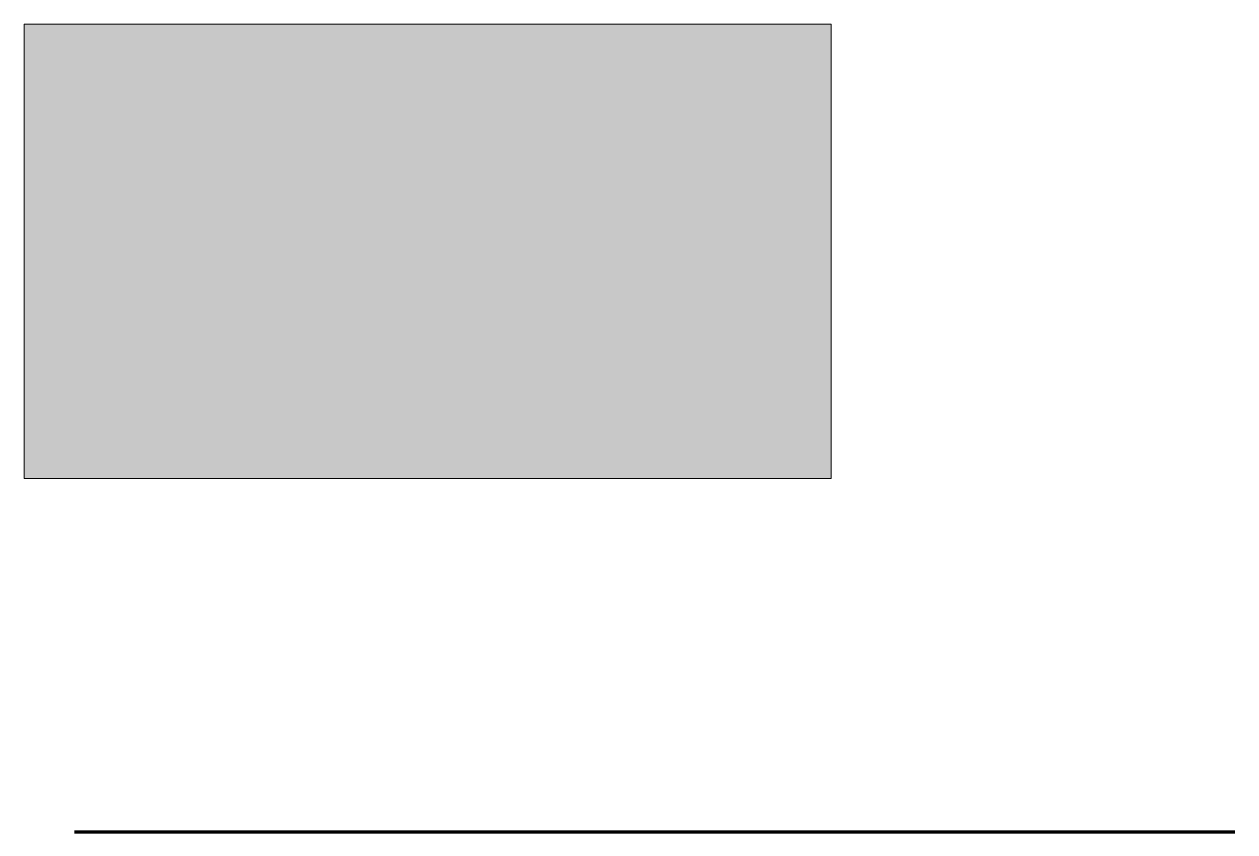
# Model space of a CAD drawing. Header units: millimetres. Extents: x 3.5 to 45.9, y 24.7 to 52.9.
import ezdxf

# ---------------------------------------------------------------- set-up
doc = ezdxf.new("R2010")
doc.units = ezdxf.units.MM
doc.layers.add('P001_RGB_000_000_000', color=7, linetype='CONTINUOUS')
doc.layers.add('P001_RGB_204_026_026', color=22, linetype='CONTINUOUS', true_color=0xcc1a1a)

msp = doc.modelspace()

# ---------------------------------------------------------------- hatches: boundary and pattern name
at = {"layer": 'P001_RGB_000_000_000', "true_color": 0x336699}
msp.add_hatch(color=165, dxfattribs=at).paths.add_polyline_path([(3.528, 52.917), (31.75, 52.917), (31.75, 37.042), (3.528, 37.042)], flags=0)

# ---------------------------------------------------------------- linework, layer by layer
at = {"layer": 'P001_RGB_000_000_000', "color": 7, "lineweight": 18}
msp.add_lwpolyline([(3.528, 52.917), (31.75, 52.917), (31.75, 37.042), (3.528, 37.042)], close=True, dxfattribs=at)
at = {"layer": 'P001_RGB_204_026_026', "color": 22, "lineweight": 70, "true_color": 0xcc1a1a}
msp.add_line((5.292, 24.694), (45.861, 24.694), dxfattribs=at)

doc.saveas('drawing.dxf')
